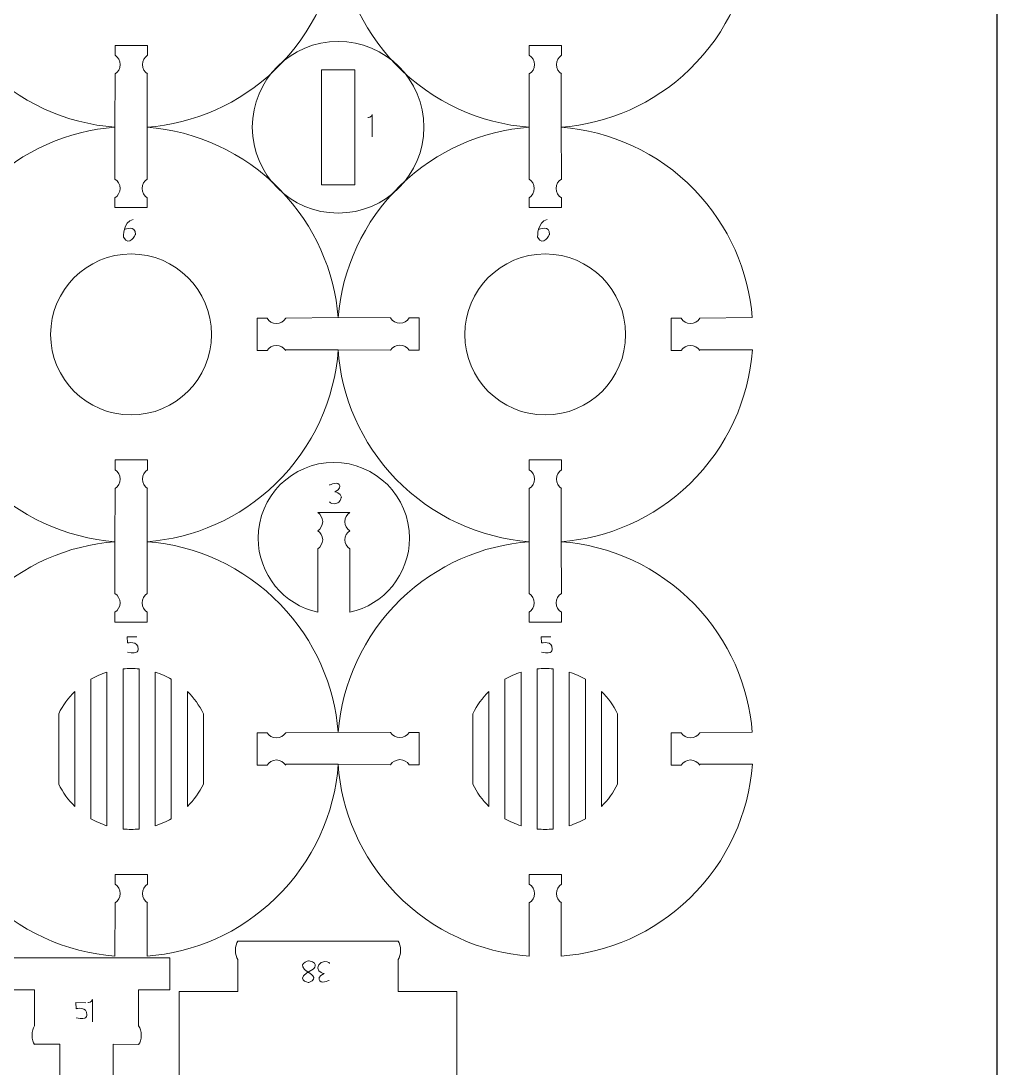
# Model space of a CAD drawing. Header units: centimetres. Extents: x -25 to 25, y -32.5 to 32.5.
# Drawn here: x 15.72 to 25, y -1.34 to 8.61 of the extents above; entities that cross this region are included whole.
import ezdxf

# ---------------------------------------------------------------- set-up
doc = ezdxf.new("R2010")
doc.units = ezdxf.units.CM
doc.header["$MEASUREMENT"] = 0
doc.layers.add('Capa 1', color=7, linetype='Continuous')

msp = doc.modelspace()

# ---------------------------------------------------------------- linework, layer by layer
at = {"layer": 'Capa 1', "color": 254}
msp.add_lwpolyline([(-25, -32.5), (25, -32.5), (25, 32.5), (-25, 32.5), (-25, -32.5)], close=True, dxfattribs=at)
at = {"layer": 'Capa 1', "color": 250, "lineweight": 9}
for centre in [(16.76486, 5.63467), (20.70278, 5.63467)]:
    msp.add_ellipse(centre, major_axis=(0, 0.765), ratio=1, dxfattribs=at)
for points, knots in [([(15.29435, 9.42324), (15.29435, 9.42324), (14.79485, 9.42766), (14.79485, 9.42766), (14.79485, 9.42766), (14.82763, 8.98217), (15.01078, 8.54522), (15.34586, 8.19926), (15.34586, 8.19926), (15.69496, 7.83886), (16.14803, 7.6401), (16.61182, 7.60425), (16.61182, 7.60425), (16.61182, 7.60425), (16.61386, 8.11023), (16.61386, 8.11023)], [0, 0, 0, 0, 0.2, 0.2, 0.2, 0.2, 0.4, 0.4, 0.4, 0.4, 0.6, 0.6, 0.6, 0.6, 1, 1, 1, 1]), ([(16.91755, 8.1127), (16.91755, 8.1127), (16.91783, 7.60411), (16.91783, 7.60411), (16.91783, 7.60411), (17.36091, 7.63827), (17.79511, 7.82133), (18.13926, 8.15467), (18.13926, 8.15467), (18.50151, 8.50552), (18.70044, 8.96141), (18.73483, 9.42766), (18.73483, 9.42766), (18.73483, 9.42766), (18.23618, 9.42794), (18.23618, 9.42794)], [0, 0, 0, 0, 0.2, 0.2, 0.2, 0.2, 0.4, 0.4, 0.4, 0.4, 0.6, 0.6, 0.6, 0.6, 1, 1, 1, 1]), ([(19.23228, 9.42324), (19.23228, 9.42324), (18.73277, 9.42766), (18.73277, 9.42766), (18.73277, 9.42766), (18.76555, 8.98217), (18.94871, 8.54522), (19.28379, 8.19926), (19.28379, 8.19926), (19.63288, 7.83886), (20.08595, 7.6401), (20.54975, 7.60425), (20.54975, 7.60425), (20.54975, 7.60425), (20.55179, 8.11023), (20.55179, 8.11023)], [0, 0, 0, 0, 0.2, 0.2, 0.2, 0.2, 0.4, 0.4, 0.4, 0.4, 0.6, 0.6, 0.6, 0.6, 1, 1, 1, 1]), ([(20.85547, 8.1127), (20.85547, 8.1127), (20.85576, 7.60411), (20.85576, 7.60411), (20.85576, 7.60411), (21.29884, 7.63827), (21.73303, 7.82133), (22.07719, 8.15467), (22.07719, 8.15467), (22.43943, 8.50552), (22.63836, 8.96141), (22.67276, 9.42766), (22.67276, 9.42766), (22.67276, 9.42766), (22.17411, 9.42794), (22.17411, 9.42794)], [0, 0, 0, 0, 0.2, 0.2, 0.2, 0.2, 0.4, 0.4, 0.4, 0.4, 0.6, 0.6, 0.6, 0.6, 1, 1, 1, 1]), ([(16.61387, 8.28824), (16.61387, 8.28824), (16.61375, 8.38168), (16.61375, 8.38168), (16.61375, 8.38168), (16.61375, 8.38168), (16.92123, 8.38168), (16.92123, 8.38168), (16.92123, 8.38168), (16.92123, 8.38168), (16.92123, 8.28823), (16.92123, 8.28823)], [0, 0, 0, 0, 0.25, 0.25, 0.25, 0.25, 0.5, 0.5, 0.5, 0.5, 1, 1, 1, 1]), ([(17.9178, 7.60417), (17.9178, 8.05483), (18.28314, 8.42016), (18.7338, 8.42016), (18.7338, 8.42016), (19.18446, 8.42016), (19.5498, 8.05483), (19.5498, 7.60417), (19.5498, 7.60417), (19.5498, 7.15351), (19.18446, 6.78816), (18.7338, 6.78816), (18.7338, 6.78816), (18.28314, 6.78816), (17.9178, 7.15351), (17.9178, 7.60417)], [0, 0, 0, 0, 0.2, 0.2, 0.2, 0.2, 0.4, 0.4, 0.4, 0.4, 0.6, 0.6, 0.6, 0.6, 1, 1, 1, 1]), ([(20.55179, 8.28824), (20.55179, 8.28824), (20.55168, 8.38168), (20.55168, 8.38168), (20.55168, 8.38168), (20.55168, 8.38168), (20.85916, 8.38168), (20.85916, 8.38168), (20.85916, 8.38168), (20.85916, 8.38168), (20.85916, 8.28823), (20.85916, 8.28823)], [0, 0, 0, 0, 0.25, 0.25, 0.25, 0.25, 0.5, 0.5, 0.5, 0.5, 1, 1, 1, 1]), ([(16.61387, 8.11023), (16.64314, 8.12902), (16.66254, 8.16186), (16.66254, 8.19923), (16.66254, 8.19923), (16.66254, 8.2366), (16.64314, 8.26944), (16.61387, 8.28823)], [0, 0, 0, 0, 0.3333333, 0.3333333, 0.3333333, 0.3333333, 1, 1, 1, 1]), ([(16.92123, 8.11023), (16.89196, 8.12902), (16.87256, 8.16186), (16.87256, 8.19923), (16.87256, 8.19923), (16.87256, 8.2366), (16.89196, 8.26944), (16.92123, 8.28823)], [0, 0, 0, 0, 0.3333333, 0.3333333, 0.3333333, 0.3333333, 1, 1, 1, 1]), ([(20.55179, 8.11023), (20.58106, 8.12902), (20.60047, 8.16186), (20.60047, 8.19923), (20.60047, 8.19923), (20.60047, 8.2366), (20.58106, 8.26944), (20.55179, 8.28823)], [0, 0, 0, 0, 0.3333333, 0.3333333, 0.3333333, 0.3333333, 1, 1, 1, 1]), ([(20.85916, 8.11023), (20.82988, 8.12902), (20.81048, 8.16186), (20.81048, 8.19923), (20.81048, 8.19923), (20.81048, 8.2366), (20.82988, 8.26944), (20.85916, 8.28823)], [0, 0, 0, 0, 0.3333333, 0.3333333, 0.3333333, 0.3333333, 1, 1, 1, 1]), ([(18.89348, 8.15017), (18.89348, 8.15017), (18.89348, 7.05815), (18.89348, 7.05815), (18.89348, 7.05815), (18.89348, 7.05815), (18.57412, 7.05815), (18.57412, 7.05815), (18.57412, 7.05815), (18.57412, 7.05815), (18.57412, 8.15017), (18.57412, 8.15017), (18.57412, 8.15017), (18.57412, 8.15017), (18.89348, 8.15017), (18.89348, 8.15017)], [0, 0, 0, 0, 0.2, 0.2, 0.2, 0.2, 0.4, 0.4, 0.4, 0.4, 0.6, 0.6, 0.6, 0.6, 1, 1, 1, 1]), ([(16.61128, 7.11202), (16.61128, 7.11202), (16.61183, 7.60422), (16.61183, 7.60422), (16.61183, 7.60422), (16.16879, 7.57007), (15.7346, 7.38699), (15.39047, 7.05367), (15.39047, 7.05367), (15.03185, 6.70633), (14.83326, 6.25604), (14.79598, 5.79467), (14.79598, 5.79467), (14.79598, 5.79467), (15.29436, 5.79161), (15.29436, 5.79161)], [0, 0, 0, 0, 0.2, 0.2, 0.2, 0.2, 0.4, 0.4, 0.4, 0.4, 0.6, 0.6, 0.6, 0.6, 1, 1, 1, 1]), ([(18.23539, 5.78835), (18.23539, 5.78835), (18.7339, 5.79467), (18.7339, 5.79467), (18.7339, 5.79467), (18.69838, 6.2353), (18.51545, 6.66674), (18.18388, 7.00908), (18.18388, 7.00908), (17.83476, 7.36951), (17.38166, 7.56826), (16.91783, 7.60411), (16.91783, 7.60411), (16.91783, 7.60411), (16.91865, 7.11202), (16.91865, 7.11202)], [0, 0, 0, 0, 0.2, 0.2, 0.2, 0.2, 0.4, 0.4, 0.4, 0.4, 0.6, 0.6, 0.6, 0.6, 1, 1, 1, 1]), ([(20.54921, 7.11202), (20.54921, 7.11202), (20.54976, 7.60422), (20.54976, 7.60422), (20.54976, 7.60422), (20.10671, 7.57007), (19.67253, 7.38699), (19.32839, 7.05367), (19.32839, 7.05367), (18.96978, 6.70633), (18.77118, 6.25604), (18.7339, 5.79467), (18.7339, 5.79467), (18.7339, 5.79467), (19.23229, 5.79161), (19.23229, 5.79161)], [0, 0, 0, 0, 0.2, 0.2, 0.2, 0.2, 0.4, 0.4, 0.4, 0.4, 0.6, 0.6, 0.6, 0.6, 1, 1, 1, 1]), ([(22.17331, 5.78835), (22.17331, 5.78835), (22.67183, 5.79467), (22.67183, 5.79467), (22.67183, 5.79467), (22.6363, 6.2353), (22.45337, 6.66674), (22.1218, 7.00908), (22.1218, 7.00908), (21.77269, 7.36951), (21.31958, 7.56826), (20.85576, 7.60411), (20.85576, 7.60411), (20.85576, 7.60411), (20.85657, 7.11202), (20.85657, 7.11202)], [0, 0, 0, 0, 0.2, 0.2, 0.2, 0.2, 0.4, 0.4, 0.4, 0.4, 0.6, 0.6, 0.6, 0.6, 1, 1, 1, 1]), ([(16.61129, 6.93403), (16.64056, 6.95282), (16.65996, 6.98566), (16.65996, 7.02303), (16.65996, 7.02303), (16.65996, 7.06039), (16.64056, 7.09324), (16.61129, 7.11203)], [0, 0, 0, 0, 0.3333333, 0.3333333, 0.3333333, 0.3333333, 1, 1, 1, 1]), ([(16.91865, 6.93403), (16.88938, 6.95282), (16.86998, 6.98566), (16.86998, 7.02303), (16.86998, 7.02303), (16.86998, 7.06039), (16.88938, 7.09324), (16.91865, 7.11203)], [0, 0, 0, 0, 0.3333333, 0.3333333, 0.3333333, 0.3333333, 1, 1, 1, 1]), ([(20.54921, 6.93403), (20.57848, 6.95282), (20.59789, 6.98566), (20.59789, 7.02303), (20.59789, 7.02303), (20.59789, 7.06039), (20.57848, 7.09324), (20.54921, 7.11203)], [0, 0, 0, 0, 0.3333333, 0.3333333, 0.3333333, 0.3333333, 1, 1, 1, 1]), ([(20.85657, 6.93403), (20.8273, 6.95282), (20.8079, 6.98566), (20.8079, 7.02303), (20.8079, 7.02303), (20.8079, 7.06039), (20.8273, 7.09324), (20.85657, 7.11203)], [0, 0, 0, 0, 0.3333333, 0.3333333, 0.3333333, 0.3333333, 1, 1, 1, 1]), ([(16.61129, 6.93402), (16.61129, 6.93402), (16.61117, 6.84058), (16.61117, 6.84058), (16.61117, 6.84058), (16.61117, 6.84058), (16.91865, 6.84058), (16.91865, 6.84058), (16.91865, 6.84058), (16.91865, 6.84058), (16.91865, 6.93403), (16.91865, 6.93403)], [0, 0, 0, 0, 0.25, 0.25, 0.25, 0.25, 0.5, 0.5, 0.5, 0.5, 1, 1, 1, 1]), ([(20.54921, 6.93402), (20.54921, 6.93402), (20.5491, 6.84058), (20.5491, 6.84058), (20.5491, 6.84058), (20.5491, 6.84058), (20.85657, 6.84058), (20.85657, 6.84058), (20.85657, 6.84058), (20.85657, 6.84058), (20.85657, 6.93403), (20.85657, 6.93403)], [0, 0, 0, 0, 0.25, 0.25, 0.25, 0.25, 0.5, 0.5, 0.5, 0.5, 1, 1, 1, 1]), ([(18.05739, 5.78835), (18.05739, 5.78835), (17.96396, 5.78846), (17.96396, 5.78846), (17.96396, 5.78846), (17.96396, 5.78846), (17.96396, 5.48098), (17.96396, 5.48098), (17.96396, 5.48098), (17.96396, 5.48098), (18.0574, 5.48098), (18.0574, 5.48098)], [0, 0, 0, 0, 0.25, 0.25, 0.25, 0.25, 0.5, 0.5, 0.5, 0.5, 1, 1, 1, 1]), ([(18.23538, 5.78835), (18.2166, 5.75908), (18.18375, 5.73968), (18.14639, 5.73968), (18.14639, 5.73968), (18.10902, 5.73968), (18.07618, 5.75908), (18.05739, 5.78835)], [0, 0, 0, 0, 0.3333333, 0.3333333, 0.3333333, 0.3333333, 1, 1, 1, 1]), ([(19.41028, 5.79161), (19.39149, 5.76234), (19.35865, 5.74294), (19.32128, 5.74294), (19.32128, 5.74294), (19.28392, 5.74294), (19.25107, 5.76234), (19.23228, 5.79161)], [0, 0, 0, 0, 0.3333333, 0.3333333, 0.3333333, 0.3333333, 1, 1, 1, 1]), ([(19.41028, 5.79161), (19.41028, 5.79161), (19.50372, 5.79173), (19.50372, 5.79173), (19.50372, 5.79173), (19.50372, 5.79173), (19.50372, 5.48425), (19.50372, 5.48425), (19.50372, 5.48425), (19.50372, 5.48425), (19.41027, 5.48425), (19.41027, 5.48425)], [0, 0, 0, 0, 0.25, 0.25, 0.25, 0.25, 0.5, 0.5, 0.5, 0.5, 1, 1, 1, 1]), ([(21.99532, 5.78835), (21.99532, 5.78835), (21.90188, 5.78846), (21.90188, 5.78846), (21.90188, 5.78846), (21.90188, 5.78846), (21.90188, 5.48098), (21.90188, 5.48098), (21.90188, 5.48098), (21.90188, 5.48098), (21.99533, 5.48098), (21.99533, 5.48098)], [0, 0, 0, 0, 0.25, 0.25, 0.25, 0.25, 0.5, 0.5, 0.5, 0.5, 1, 1, 1, 1]), ([(22.17331, 5.78835), (22.15452, 5.75908), (22.12168, 5.73968), (22.08431, 5.73968), (22.08431, 5.73968), (22.04694, 5.73968), (22.0141, 5.75908), (21.99531, 5.78835)], [0, 0, 0, 0, 0.3333333, 0.3333333, 0.3333333, 0.3333333, 1, 1, 1, 1]), ([(15.29436, 5.48425), (15.29436, 5.48425), (14.79486, 5.48866), (14.79486, 5.48866), (14.79486, 5.48866), (14.82764, 5.04318), (15.01079, 4.60622), (15.34587, 4.26027), (15.34587, 4.26027), (15.69497, 3.89986), (16.14804, 3.7011), (16.61183, 3.66525), (16.61183, 3.66525), (16.61183, 3.66525), (16.61387, 4.17123), (16.61387, 4.17123)], [0, 0, 0, 0, 0.2, 0.2, 0.2, 0.2, 0.4, 0.4, 0.4, 0.4, 0.6, 0.6, 0.6, 0.6, 1, 1, 1, 1]), ([(16.91756, 4.1737), (16.91756, 4.1737), (16.91784, 3.66512), (16.91784, 3.66512), (16.91784, 3.66512), (17.36092, 3.69928), (17.79512, 3.88234), (18.13927, 4.21567), (18.13927, 4.21567), (18.50152, 4.56652), (18.70045, 5.02241), (18.73484, 5.48866), (18.73484, 5.48866), (18.73484, 5.48866), (18.23619, 5.48895), (18.23619, 5.48895)], [0, 0, 0, 0, 0.2, 0.2, 0.2, 0.2, 0.4, 0.4, 0.4, 0.4, 0.6, 0.6, 0.6, 0.6, 1, 1, 1, 1]), ([(18.23538, 5.48099), (18.2166, 5.51026), (18.18375, 5.52966), (18.14639, 5.52966), (18.14639, 5.52966), (18.10902, 5.52966), (18.07618, 5.51026), (18.05739, 5.48099)], [0, 0, 0, 0, 0.3333333, 0.3333333, 0.3333333, 0.3333333, 1, 1, 1, 1]), ([(19.23229, 5.48425), (19.23229, 5.48425), (18.73278, 5.48866), (18.73278, 5.48866), (18.73278, 5.48866), (18.76556, 5.04318), (18.94872, 4.60622), (19.2838, 4.26027), (19.2838, 4.26027), (19.63289, 3.89986), (20.08596, 3.7011), (20.54976, 3.66525), (20.54976, 3.66525), (20.54976, 3.66525), (20.5518, 4.17123), (20.5518, 4.17123)], [0, 0, 0, 0, 0.2, 0.2, 0.2, 0.2, 0.4, 0.4, 0.4, 0.4, 0.6, 0.6, 0.6, 0.6, 1, 1, 1, 1]), ([(19.41028, 5.48425), (19.39149, 5.51352), (19.35865, 5.53292), (19.32128, 5.53292), (19.32128, 5.53292), (19.28392, 5.53292), (19.25107, 5.51352), (19.23228, 5.48425)], [0, 0, 0, 0, 0.3333333, 0.3333333, 0.3333333, 0.3333333, 1, 1, 1, 1]), ([(20.85548, 4.1737), (20.85548, 4.1737), (20.85577, 3.66512), (20.85577, 3.66512), (20.85577, 3.66512), (21.29885, 3.69928), (21.73304, 3.88234), (22.0772, 4.21567), (22.0772, 4.21567), (22.43944, 4.56652), (22.63837, 5.02241), (22.67277, 5.48866), (22.67277, 5.48866), (22.67277, 5.48866), (22.17412, 5.48895), (22.17412, 5.48895)], [0, 0, 0, 0, 0.2, 0.2, 0.2, 0.2, 0.4, 0.4, 0.4, 0.4, 0.6, 0.6, 0.6, 0.6, 1, 1, 1, 1]), ([(22.17331, 5.48099), (22.15452, 5.51026), (22.12168, 5.52966), (22.08431, 5.52966), (22.08431, 5.52966), (22.04694, 5.52966), (22.0141, 5.51026), (21.99531, 5.48099)], [0, 0, 0, 0, 0.3333333, 0.3333333, 0.3333333, 0.3333333, 1, 1, 1, 1]), ([(16.61388, 4.34925), (16.61388, 4.34925), (16.61376, 4.44268), (16.61376, 4.44268), (16.61376, 4.44268), (16.61376, 4.44268), (16.92124, 4.44268), (16.92124, 4.44268), (16.92124, 4.44268), (16.92124, 4.44268), (16.92124, 4.34924), (16.92124, 4.34924)], [0, 0, 0, 0, 0.25, 0.25, 0.25, 0.25, 0.5, 0.5, 0.5, 0.5, 1, 1, 1, 1]), ([(18.53983, 3.5979), (18.53983, 3.5979), (18.53983, 2.99556), (18.53983, 2.99556), (18.53983, 2.99556), (18.21588, 3.06571), (17.97316, 3.35392), (17.97316, 3.69887), (17.97316, 3.69887), (17.97316, 4.09634), (18.29537, 4.41854), (18.69283, 4.41854), (18.69283, 4.41854), (19.09029, 4.41854), (19.4125, 4.09634), (19.4125, 3.69887), (19.4125, 3.69887), (19.4125, 3.35392), (19.16978, 3.06569), (18.84583, 2.99556), (18.84583, 2.99556), (18.84583, 2.99556), (18.84584, 3.59774), (18.84584, 3.59774)], [0, 0, 0, 0, 0.1428571, 0.1428571, 0.1428571, 0.1428571, 0.2857143, 0.2857143, 0.2857143, 0.2857143, 0.4285714, 0.4285714, 0.4285714, 0.4285714, 0.5714286, 0.5714286, 0.5714286, 0.5714286, 0.7142857, 0.7142857, 0.7142857, 0.7142857, 1, 1, 1, 1]), ([(20.5518, 4.34925), (20.5518, 4.34925), (20.55169, 4.44268), (20.55169, 4.44268), (20.55169, 4.44268), (20.55169, 4.44268), (20.85917, 4.44268), (20.85917, 4.44268), (20.85917, 4.44268), (20.85917, 4.44268), (20.85917, 4.34924), (20.85917, 4.34924)], [0, 0, 0, 0, 0.25, 0.25, 0.25, 0.25, 0.5, 0.5, 0.5, 0.5, 1, 1, 1, 1]), ([(16.61388, 4.17124), (16.64315, 4.19003), (16.66255, 4.22287), (16.66255, 4.26024), (16.66255, 4.26024), (16.66255, 4.2976), (16.64315, 4.33045), (16.61388, 4.34923)], [0, 0, 0, 0, 0.3333333, 0.3333333, 0.3333333, 0.3333333, 1, 1, 1, 1]), ([(16.92124, 4.17124), (16.89197, 4.19003), (16.87257, 4.22287), (16.87257, 4.26024), (16.87257, 4.26024), (16.87257, 4.2976), (16.89197, 4.33045), (16.92124, 4.34923)], [0, 0, 0, 0, 0.3333333, 0.3333333, 0.3333333, 0.3333333, 1, 1, 1, 1]), ([(20.5518, 4.17124), (20.58107, 4.19003), (20.60048, 4.22287), (20.60048, 4.26024), (20.60048, 4.26024), (20.60048, 4.2976), (20.58107, 4.33045), (20.5518, 4.34923)], [0, 0, 0, 0, 0.3333333, 0.3333333, 0.3333333, 0.3333333, 1, 1, 1, 1]), ([(20.85917, 4.17124), (20.82989, 4.19003), (20.81049, 4.22287), (20.81049, 4.26024), (20.81049, 4.26024), (20.81049, 4.2976), (20.82989, 4.33045), (20.85917, 4.34923)], [0, 0, 0, 0, 0.3333333, 0.3333333, 0.3333333, 0.3333333, 1, 1, 1, 1]), ([(18.53983, 3.94152), (18.56808, 3.92338), (18.58681, 3.89168), (18.58681, 3.85561), (18.58681, 3.85561), (18.58681, 3.81955), (18.56808, 3.78784), (18.53983, 3.76971)], [0, 0, 0, 0, 0.3333333, 0.3333333, 0.3333333, 0.3333333, 1, 1, 1, 1]), ([(18.84584, 3.94135), (18.81758, 3.92322), (18.79886, 3.89152), (18.79886, 3.85545), (18.79886, 3.85545), (18.79886, 3.81938), (18.81758, 3.78768), (18.84584, 3.76955)], [0, 0, 0, 0, 0.3333333, 0.3333333, 0.3333333, 0.3333333, 1, 1, 1, 1]), ([(18.53983, 3.76971), (18.56808, 3.75157), (18.58681, 3.71987), (18.58681, 3.6838), (18.58681, 3.6838), (18.58681, 3.64774), (18.56808, 3.61604), (18.53983, 3.5979)], [0, 0, 0, 0, 0.3333333, 0.3333333, 0.3333333, 0.3333333, 1, 1, 1, 1]), ([(18.84584, 3.76955), (18.81758, 3.75141), (18.79886, 3.71971), (18.79886, 3.68364), (18.79886, 3.68364), (18.79886, 3.64757), (18.81758, 3.61587), (18.84584, 3.59774)], [0, 0, 0, 0, 0.3333333, 0.3333333, 0.3333333, 0.3333333, 1, 1, 1, 1]), ([(16.61129, 3.17303), (16.61129, 3.17303), (16.61184, 3.66522), (16.61184, 3.66522), (16.61184, 3.66522), (16.1688, 3.63107), (15.73461, 3.44799), (15.39048, 3.11468), (15.39048, 3.11468), (15.03186, 2.76733), (14.83327, 2.31705), (14.79599, 1.85568), (14.79599, 1.85568), (14.79599, 1.85568), (15.29437, 1.85262), (15.29437, 1.85262)], [0, 0, 0, 0, 0.2, 0.2, 0.2, 0.2, 0.4, 0.4, 0.4, 0.4, 0.6, 0.6, 0.6, 0.6, 1, 1, 1, 1]), ([(18.2354, 1.84936), (18.2354, 1.84936), (18.73391, 1.85568), (18.73391, 1.85568), (18.73391, 1.85568), (18.69839, 2.29631), (18.51546, 2.72775), (18.18389, 3.07008), (18.18389, 3.07008), (17.83477, 3.43052), (17.38167, 3.62927), (16.91784, 3.66512), (16.91784, 3.66512), (16.91784, 3.66512), (16.91866, 3.17303), (16.91866, 3.17303)], [0, 0, 0, 0, 0.2, 0.2, 0.2, 0.2, 0.4, 0.4, 0.4, 0.4, 0.6, 0.6, 0.6, 0.6, 1, 1, 1, 1]), ([(20.54922, 3.17303), (20.54922, 3.17303), (20.54977, 3.66522), (20.54977, 3.66522), (20.54977, 3.66522), (20.10672, 3.63107), (19.67254, 3.44799), (19.3284, 3.11468), (19.3284, 3.11468), (18.96979, 2.76733), (18.77119, 2.31705), (18.73391, 1.85568), (18.73391, 1.85568), (18.73391, 1.85568), (19.2323, 1.85262), (19.2323, 1.85262)], [0, 0, 0, 0, 0.2, 0.2, 0.2, 0.2, 0.4, 0.4, 0.4, 0.4, 0.6, 0.6, 0.6, 0.6, 1, 1, 1, 1]), ([(22.17332, 1.84936), (22.17332, 1.84936), (22.67184, 1.85568), (22.67184, 1.85568), (22.67184, 1.85568), (22.63631, 2.29631), (22.45338, 2.72775), (22.12181, 3.07008), (22.12181, 3.07008), (21.7727, 3.43052), (21.31959, 3.62927), (20.85577, 3.66512), (20.85577, 3.66512), (20.85577, 3.66512), (20.85658, 3.17303), (20.85658, 3.17303)], [0, 0, 0, 0, 0.2, 0.2, 0.2, 0.2, 0.4, 0.4, 0.4, 0.4, 0.6, 0.6, 0.6, 0.6, 1, 1, 1, 1]), ([(16.6113, 2.99503), (16.64057, 3.01382), (16.65997, 3.04667), (16.65997, 3.08403), (16.65997, 3.08403), (16.65997, 3.1214), (16.64057, 3.15424), (16.6113, 3.17303)], [0, 0, 0, 0, 0.3333333, 0.3333333, 0.3333333, 0.3333333, 1, 1, 1, 1]), ([(16.91866, 2.99503), (16.88939, 3.01382), (16.86999, 3.04667), (16.86999, 3.08403), (16.86999, 3.08403), (16.86999, 3.1214), (16.88939, 3.15424), (16.91866, 3.17303)], [0, 0, 0, 0, 0.3333333, 0.3333333, 0.3333333, 0.3333333, 1, 1, 1, 1]), ([(20.54922, 2.99503), (20.57849, 3.01382), (20.5979, 3.04667), (20.5979, 3.08403), (20.5979, 3.08403), (20.5979, 3.1214), (20.57849, 3.15424), (20.54922, 3.17303)], [0, 0, 0, 0, 0.3333333, 0.3333333, 0.3333333, 0.3333333, 1, 1, 1, 1]), ([(20.85658, 2.99503), (20.82731, 3.01382), (20.80791, 3.04667), (20.80791, 3.08403), (20.80791, 3.08403), (20.80791, 3.1214), (20.82731, 3.15424), (20.85658, 3.17303)], [0, 0, 0, 0, 0.3333333, 0.3333333, 0.3333333, 0.3333333, 1, 1, 1, 1]), ([(16.6113, 2.99502), (16.6113, 2.99502), (16.61118, 2.90159), (16.61118, 2.90159), (16.61118, 2.90159), (16.61118, 2.90159), (16.91866, 2.90159), (16.91866, 2.90159), (16.91866, 2.90159), (16.91866, 2.90159), (16.91866, 2.99503), (16.91866, 2.99503)], [0, 0, 0, 0, 0.25, 0.25, 0.25, 0.25, 0.5, 0.5, 0.5, 0.5, 1, 1, 1, 1]), ([(20.54922, 2.99502), (20.54922, 2.99502), (20.54911, 2.90159), (20.54911, 2.90159), (20.54911, 2.90159), (20.54911, 2.90159), (20.85658, 2.90159), (20.85658, 2.90159), (20.85658, 2.90159), (20.85658, 2.90159), (20.85658, 2.99503), (20.85658, 2.99503)], [0, 0, 0, 0, 0.25, 0.25, 0.25, 0.25, 0.5, 0.5, 0.5, 0.5, 1, 1, 1, 1]), ([(16.53548, 2.42567), (16.53548, 2.42567), (16.53548, 0.96568), (16.53548, 0.96568), (16.53548, 0.96568), (16.4817, 0.98256), (16.43048, 1.0052), (16.38255, 1.03292), (16.38255, 1.03292), (16.38255, 1.03292), (16.38255, 2.35843), (16.38255, 2.35843), (16.38255, 2.35843), (16.43048, 2.38614), (16.4817, 2.40878), (16.53548, 2.42567)], [0, 0, 0, 0, 0.2, 0.2, 0.2, 0.2, 0.4, 0.4, 0.4, 0.4, 0.6, 0.6, 0.6, 0.6, 1, 1, 1, 1]), ([(16.84133, 2.45688), (16.84133, 2.45688), (16.84133, 0.93447), (16.84133, 0.93447), (16.84133, 0.93447), (16.81617, 0.93197), (16.79066, 0.93067), (16.76484, 0.93067), (16.76484, 0.93067), (16.73905, 0.93067), (16.71355, 0.93197), (16.68841, 0.93447), (16.68841, 0.93447), (16.68841, 0.93447), (16.68841, 2.45688), (16.68841, 2.45688), (16.68841, 2.45688), (16.71355, 2.45938), (16.73905, 2.46067), (16.76484, 2.46067), (16.76484, 2.46067), (16.79066, 2.46067), (16.81617, 2.45938), (16.84133, 2.45688)], [0, 0, 0, 0, 0.1428571, 0.1428571, 0.1428571, 0.1428571, 0.2857143, 0.2857143, 0.2857143, 0.2857143, 0.4285714, 0.4285714, 0.4285714, 0.4285714, 0.5714286, 0.5714286, 0.5714286, 0.5714286, 0.7142857, 0.7142857, 0.7142857, 0.7142857, 1, 1, 1, 1]), ([(17.14719, 2.3584), (17.14719, 2.3584), (17.14719, 1.03295), (17.14719, 1.03295), (17.14719, 1.03295), (17.09925, 1.00523), (17.04804, 0.98258), (16.99426, 0.96569), (16.99426, 0.96569), (16.99426, 0.96569), (16.99426, 2.42566), (16.99426, 2.42566), (16.99426, 2.42566), (17.04804, 2.40876), (17.09925, 2.38611), (17.14719, 2.3584)], [0, 0, 0, 0, 0.2, 0.2, 0.2, 0.2, 0.4, 0.4, 0.4, 0.4, 0.6, 0.6, 0.6, 0.6, 1, 1, 1, 1]), ([(20.4734, 2.42567), (20.4734, 2.42567), (20.4734, 0.96568), (20.4734, 0.96568), (20.4734, 0.96568), (20.41963, 0.98256), (20.3684, 1.0052), (20.32047, 1.03292), (20.32047, 1.03292), (20.32047, 1.03292), (20.32047, 2.35843), (20.32047, 2.35843), (20.32047, 2.35843), (20.3684, 2.38614), (20.41963, 2.40878), (20.4734, 2.42567)], [0, 0, 0, 0, 0.2, 0.2, 0.2, 0.2, 0.4, 0.4, 0.4, 0.4, 0.6, 0.6, 0.6, 0.6, 1, 1, 1, 1]), ([(20.77926, 2.45688), (20.77926, 2.45688), (20.77926, 0.93447), (20.77926, 0.93447), (20.77926, 0.93447), (20.7541, 0.93197), (20.72859, 0.93067), (20.70277, 0.93067), (20.70277, 0.93067), (20.67697, 0.93067), (20.65147, 0.93197), (20.62633, 0.93447), (20.62633, 0.93447), (20.62633, 0.93447), (20.62633, 2.45688), (20.62633, 2.45688), (20.62633, 2.45688), (20.65147, 2.45938), (20.67697, 2.46067), (20.70277, 2.46067), (20.70277, 2.46067), (20.72859, 2.46067), (20.7541, 2.45938), (20.77926, 2.45688)], [0, 0, 0, 0, 0.1428571, 0.1428571, 0.1428571, 0.1428571, 0.2857143, 0.2857143, 0.2857143, 0.2857143, 0.4285714, 0.4285714, 0.4285714, 0.4285714, 0.5714286, 0.5714286, 0.5714286, 0.5714286, 0.7142857, 0.7142857, 0.7142857, 0.7142857, 1, 1, 1, 1]), ([(21.08512, 2.3584), (21.08512, 2.3584), (21.08512, 1.03295), (21.08512, 1.03295), (21.08512, 1.03295), (21.03718, 1.00523), (20.98596, 0.98258), (20.93219, 0.96569), (20.93219, 0.96569), (20.93219, 0.96569), (20.93219, 2.42566), (20.93219, 2.42566), (20.93219, 2.42566), (20.98596, 2.40876), (21.03718, 2.38611), (21.08512, 2.3584)], [0, 0, 0, 0, 0.2, 0.2, 0.2, 0.2, 0.4, 0.4, 0.4, 0.4, 0.6, 0.6, 0.6, 0.6, 1, 1, 1, 1]), ([(16.22962, 2.24219), (16.22962, 2.24219), (16.22962, 1.14916), (16.22962, 1.14916), (16.22962, 1.14916), (16.16727, 1.21022), (16.11533, 1.28186), (16.07669, 1.36117), (16.07669, 1.36117), (16.07669, 1.36117), (16.07669, 2.03017), (16.07669, 2.03017), (16.07669, 2.03017), (16.11533, 2.10949), (16.16727, 2.18112), (16.22962, 2.24219)], [0, 0, 0, 0, 0.2, 0.2, 0.2, 0.2, 0.4, 0.4, 0.4, 0.4, 0.6, 0.6, 0.6, 0.6, 1, 1, 1, 1]), ([(17.45305, 2.03007), (17.45305, 2.03007), (17.45305, 1.36127), (17.45305, 1.36127), (17.45305, 1.36127), (17.41442, 1.28193), (17.36246, 1.21029), (17.30012, 1.14921), (17.30012, 1.14921), (17.30012, 1.14921), (17.30012, 2.24214), (17.30012, 2.24214), (17.30012, 2.24214), (17.36246, 2.18105), (17.41442, 2.10941), (17.45305, 2.03007)], [0, 0, 0, 0, 0.2, 0.2, 0.2, 0.2, 0.4, 0.4, 0.4, 0.4, 0.6, 0.6, 0.6, 0.6, 1, 1, 1, 1]), ([(20.16754, 2.24219), (20.16754, 2.24219), (20.16754, 1.14916), (20.16754, 1.14916), (20.16754, 1.14916), (20.10519, 1.21022), (20.05325, 1.28186), (20.01462, 1.36117), (20.01462, 1.36117), (20.01462, 1.36117), (20.01462, 2.03017), (20.01462, 2.03017), (20.01462, 2.03017), (20.05325, 2.10949), (20.10519, 2.18112), (20.16754, 2.24219)], [0, 0, 0, 0, 0.2, 0.2, 0.2, 0.2, 0.4, 0.4, 0.4, 0.4, 0.6, 0.6, 0.6, 0.6, 1, 1, 1, 1]), ([(21.39097, 2.03007), (21.39097, 2.03007), (21.39097, 1.36127), (21.39097, 1.36127), (21.39097, 1.36127), (21.35235, 1.28193), (21.30039, 1.21029), (21.23804, 1.14921), (21.23804, 1.14921), (21.23804, 1.14921), (21.23804, 2.24214), (21.23804, 2.24214), (21.23804, 2.24214), (21.30039, 2.18105), (21.35235, 2.10941), (21.39097, 2.03007)], [0, 0, 0, 0, 0.2, 0.2, 0.2, 0.2, 0.4, 0.4, 0.4, 0.4, 0.6, 0.6, 0.6, 0.6, 1, 1, 1, 1]), ([(18.0574, 1.84935), (18.0574, 1.84935), (17.96397, 1.84947), (17.96397, 1.84947), (17.96397, 1.84947), (17.96397, 1.84947), (17.96397, 1.54199), (17.96397, 1.54199), (17.96397, 1.54199), (17.96397, 1.54199), (18.05741, 1.54199), (18.05741, 1.54199)], [0, 0, 0, 0, 0.25, 0.25, 0.25, 0.25, 0.5, 0.5, 0.5, 0.5, 1, 1, 1, 1]), ([(18.23539, 1.84936), (18.21661, 1.82008), (18.18376, 1.80068), (18.1464, 1.80068), (18.1464, 1.80068), (18.10903, 1.80068), (18.07619, 1.82008), (18.0574, 1.84936)], [0, 0, 0, 0, 0.3333333, 0.3333333, 0.3333333, 0.3333333, 1, 1, 1, 1]), ([(19.41029, 1.85262), (19.3915, 1.82335), (19.35866, 1.80395), (19.32129, 1.80395), (19.32129, 1.80395), (19.28393, 1.80395), (19.25108, 1.82335), (19.23229, 1.85262)], [0, 0, 0, 0, 0.3333333, 0.3333333, 0.3333333, 0.3333333, 1, 1, 1, 1]), ([(19.41029, 1.85262), (19.41029, 1.85262), (19.50373, 1.85273), (19.50373, 1.85273), (19.50373, 1.85273), (19.50373, 1.85273), (19.50373, 1.54525), (19.50373, 1.54525), (19.50373, 1.54525), (19.50373, 1.54525), (19.41028, 1.54525), (19.41028, 1.54525)], [0, 0, 0, 0, 0.25, 0.25, 0.25, 0.25, 0.5, 0.5, 0.5, 0.5, 1, 1, 1, 1]), ([(21.99533, 1.84935), (21.99533, 1.84935), (21.90189, 1.84947), (21.90189, 1.84947), (21.90189, 1.84947), (21.90189, 1.84947), (21.90189, 1.54199), (21.90189, 1.54199), (21.90189, 1.54199), (21.90189, 1.54199), (21.99534, 1.54199), (21.99534, 1.54199)], [0, 0, 0, 0, 0.25, 0.25, 0.25, 0.25, 0.5, 0.5, 0.5, 0.5, 1, 1, 1, 1]), ([(22.17332, 1.84936), (22.15453, 1.82008), (22.12169, 1.80068), (22.08432, 1.80068), (22.08432, 1.80068), (22.04695, 1.80068), (22.01411, 1.82008), (21.99532, 1.84936)], [0, 0, 0, 0, 0.3333333, 0.3333333, 0.3333333, 0.3333333, 1, 1, 1, 1]), ([(19.41029, 1.54526), (19.3915, 1.57453), (19.35866, 1.59393), (19.32129, 1.59393), (19.32129, 1.59393), (19.28393, 1.59393), (19.25108, 1.57453), (19.23229, 1.54526)], [0, 0, 0, 0, 0.3333333, 0.3333333, 0.3333333, 0.3333333, 1, 1, 1, 1]), ([(15.29437, 1.54525), (15.29437, 1.54525), (14.79487, 1.54967), (14.79487, 1.54967), (14.79487, 1.54967), (14.82765, 1.10418), (15.0108, 0.66723), (15.34588, 0.32127), (15.34588, 0.32127), (15.69498, -0.03913), (16.14805, -0.23789), (16.61184, -0.27374), (16.61184, -0.27374), (16.61184, -0.27374), (16.61388, 0.23224), (16.61388, 0.23224)], [0, 0, 0, 0, 0.2, 0.2, 0.2, 0.2, 0.4, 0.4, 0.4, 0.4, 0.6, 0.6, 0.6, 0.6, 1, 1, 1, 1]), ([(16.91757, 0.23471), (16.91757, 0.23471), (16.91786, -0.27388), (16.91786, -0.27388), (16.91786, -0.27388), (17.36093, -0.23972), (17.79513, -0.05666), (18.13928, 0.27668), (18.13928, 0.27668), (18.50153, 0.62753), (18.70046, 1.08342), (18.73485, 1.54967), (18.73485, 1.54967), (18.73485, 1.54967), (18.23621, 1.54995), (18.23621, 1.54995)], [0, 0, 0, 0, 0.2, 0.2, 0.2, 0.2, 0.4, 0.4, 0.4, 0.4, 0.6, 0.6, 0.6, 0.6, 1, 1, 1, 1]), ([(18.23539, 1.54199), (18.21661, 1.57126), (18.18376, 1.59067), (18.1464, 1.59067), (18.1464, 1.59067), (18.10903, 1.59067), (18.07619, 1.57126), (18.0574, 1.54199)], [0, 0, 0, 0, 0.3333333, 0.3333333, 0.3333333, 0.3333333, 1, 1, 1, 1]), ([(19.2323, 1.54525), (19.2323, 1.54525), (18.73279, 1.54967), (18.73279, 1.54967), (18.73279, 1.54967), (18.76557, 1.10418), (18.94873, 0.66723), (19.28381, 0.32127), (19.28381, 0.32127), (19.6329, -0.03913), (20.08597, -0.23789), (20.54977, -0.27374), (20.54977, -0.27374), (20.54977, -0.27374), (20.55181, 0.23224), (20.55181, 0.23224)], [0, 0, 0, 0, 0.2, 0.2, 0.2, 0.2, 0.4, 0.4, 0.4, 0.4, 0.6, 0.6, 0.6, 0.6, 1, 1, 1, 1]), ([(20.85549, 0.23471), (20.85549, 0.23471), (20.85578, -0.27388), (20.85578, -0.27388), (20.85578, -0.27388), (21.29886, -0.23972), (21.73305, -0.05666), (22.07721, 0.27668), (22.07721, 0.27668), (22.43945, 0.62753), (22.63838, 1.08342), (22.67278, 1.54967), (22.67278, 1.54967), (22.67278, 1.54967), (22.17413, 1.54995), (22.17413, 1.54995)], [0, 0, 0, 0, 0.2, 0.2, 0.2, 0.2, 0.4, 0.4, 0.4, 0.4, 0.6, 0.6, 0.6, 0.6, 1, 1, 1, 1]), ([(22.17332, 1.54199), (22.15453, 1.57126), (22.12169, 1.59067), (22.08432, 1.59067), (22.08432, 1.59067), (22.04695, 1.59067), (22.01411, 1.57126), (21.99532, 1.54199)], [0, 0, 0, 0, 0.3333333, 0.3333333, 0.3333333, 0.3333333, 1, 1, 1, 1]), ([(16.61389, 0.41025), (16.61389, 0.41025), (16.61377, 0.50369), (16.61377, 0.50369), (16.61377, 0.50369), (16.61377, 0.50369), (16.92125, 0.50369), (16.92125, 0.50369), (16.92125, 0.50369), (16.92125, 0.50369), (16.92125, 0.41024), (16.92125, 0.41024)], [0, 0, 0, 0, 0.25, 0.25, 0.25, 0.25, 0.5, 0.5, 0.5, 0.5, 1, 1, 1, 1]), ([(20.55181, 0.41025), (20.55181, 0.41025), (20.5517, 0.50369), (20.5517, 0.50369), (20.5517, 0.50369), (20.5517, 0.50369), (20.85918, 0.50369), (20.85918, 0.50369), (20.85918, 0.50369), (20.85918, 0.50369), (20.85918, 0.41024), (20.85918, 0.41024)], [0, 0, 0, 0, 0.25, 0.25, 0.25, 0.25, 0.5, 0.5, 0.5, 0.5, 1, 1, 1, 1]), ([(16.61389, 0.23224), (16.64316, 0.25103), (16.66256, 0.28387), (16.66256, 0.32124), (16.66256, 0.32124), (16.66256, 0.35861), (16.64316, 0.39145), (16.61389, 0.41024)], [0, 0, 0, 0, 0.3333333, 0.3333333, 0.3333333, 0.3333333, 1, 1, 1, 1]), ([(16.92125, 0.23224), (16.89198, 0.25103), (16.87258, 0.28387), (16.87258, 0.32124), (16.87258, 0.32124), (16.87258, 0.35861), (16.89198, 0.39145), (16.92125, 0.41024)], [0, 0, 0, 0, 0.3333333, 0.3333333, 0.3333333, 0.3333333, 1, 1, 1, 1]), ([(20.55181, 0.23224), (20.58108, 0.25103), (20.60049, 0.28387), (20.60049, 0.32124), (20.60049, 0.32124), (20.60049, 0.35861), (20.58108, 0.39145), (20.55181, 0.41024)], [0, 0, 0, 0, 0.3333333, 0.3333333, 0.3333333, 0.3333333, 1, 1, 1, 1]), ([(20.85918, 0.23224), (20.8299, 0.25103), (20.8105, 0.28387), (20.8105, 0.32124), (20.8105, 0.32124), (20.8105, 0.35861), (20.8299, 0.39145), (20.85918, 0.41024)], [0, 0, 0, 0, 0.3333333, 0.3333333, 0.3333333, 0.3333333, 1, 1, 1, 1]), ([(17.77971, -0.30437), (17.76558, -0.28623), (17.75622, -0.25453), (17.75622, -0.21847), (17.75622, -0.21847), (17.75622, -0.1824), (17.76558, -0.1507), (17.77971, -0.13256)], [0, 0, 0, 0, 0.3333333, 0.3333333, 0.3333333, 0.3333333, 1, 1, 1, 1]), ([(19.3038, -0.30437), (19.31793, -0.28623), (19.32729, -0.25453), (19.32729, -0.21847), (19.32729, -0.21847), (19.32729, -0.1824), (19.31793, -0.1507), (19.3038, -0.13256)], [0, 0, 0, 0, 0.3333333, 0.3333333, 0.3333333, 0.3333333, 1, 1, 1, 1]), ([(15.84711, -0.93679), (15.84711, -0.93679), (15.84711, -0.59502), (15.84711, -0.59502), (15.84711, -0.59502), (15.84711, -0.59502), (15.55031, -0.59502), (15.55031, -0.59502), (15.55031, -0.59502), (15.55031, -0.59502), (15.55031, -0.28902), (15.55031, -0.28902), (15.55031, -0.28902), (15.55031, -0.28902), (17.13344, -0.28902), (17.13344, -0.28902), (17.13344, -0.28902), (17.13344, -0.28902), (17.13344, -0.59502), (17.13344, -0.59502), (17.13344, -0.59502), (17.13344, -0.59502), (16.83665, -0.59502), (16.83665, -0.59502), (16.83665, -0.59502), (16.83665, -0.59502), (16.83665, -0.93679), (16.83665, -0.93679)], [0, 0, 0, 0, 0.125, 0.125, 0.125, 0.125, 0.25, 0.25, 0.25, 0.25, 0.375, 0.375, 0.375, 0.375, 0.5, 0.5, 0.5, 0.5, 0.625, 0.625, 0.625, 0.625, 0.75, 0.75, 0.75, 0.75, 1, 1, 1, 1]), ([(17.77971, -0.30437), (17.77971, -0.30437), (17.77971, -0.61036), (17.77971, -0.61036), (17.77971, -0.61036), (17.77971, -0.61036), (17.22156, -0.61036), (17.22156, -0.61036), (17.22156, -0.61036), (17.22156, -0.61036), (17.22156, -1.85425), (17.22156, -1.85425), (17.22156, -1.85425), (17.22158, -1.89657), (17.23842, -1.93715), (17.26836, -1.96705), (17.26836, -1.96705), (17.2983, -1.99697), (17.3387, -2.01375), (17.38102, -2.01373)], [0, 0, 0, 0, 0.1666667, 0.1666667, 0.1666667, 0.1666667, 0.3333333, 0.3333333, 0.3333333, 0.3333333, 0.5, 0.5, 0.5, 0.5, 0.6666667, 0.6666667, 0.6666667, 0.6666667, 1, 1, 1, 1]), ([(19.70249, -2.01373), (19.74481, -2.0137), (19.78539, -1.99686), (19.81529, -1.96691), (19.81529, -1.96691), (19.8452, -1.93697), (19.86199, -1.89657), (19.86196, -1.85425), (19.86196, -1.85425), (19.86196, -1.85425), (19.86196, -0.61036), (19.86196, -0.61036), (19.86196, -0.61036), (19.86196, -0.61036), (19.3038, -0.61036), (19.3038, -0.61036), (19.3038, -0.61036), (19.3038, -0.61036), (19.3038, -0.30437), (19.3038, -0.30437)], [0, 0, 0, 0, 0.1666667, 0.1666667, 0.1666667, 0.1666667, 0.3333333, 0.3333333, 0.3333333, 0.3333333, 0.5, 0.5, 0.5, 0.5, 0.6666667, 0.6666667, 0.6666667, 0.6666667, 1, 1, 1, 1]), ([(15.84711, -1.11478), (15.83247, -1.09599), (15.82277, -1.06315), (15.82277, -1.02578), (15.82277, -1.02578), (15.82277, -0.98842), (15.83247, -0.95557), (15.84711, -0.93679)], [0, 0, 0, 0, 0.3333333, 0.3333333, 0.3333333, 0.3333333, 1, 1, 1, 1]), ([(16.83665, -1.11478), (16.85129, -1.09599), (16.86099, -1.06315), (16.86099, -1.02578), (16.86099, -1.02578), (16.86099, -0.98842), (16.85129, -0.95557), (16.83665, -0.93679)], [0, 0, 0, 0, 0.3333333, 0.3333333, 0.3333333, 0.3333333, 1, 1, 1, 1]), ([(16.59574, -1.11014), (16.59574, -1.11014), (16.59574, -1.48142), (16.59574, -1.48142), (16.59574, -1.48142), (16.671, -1.62656), (16.71121, -1.52307), (16.71121, -1.74907), (16.71121, -1.74907), (16.71121, -1.90399), (16.49566, -1.99809), (16.34075, -1.99809), (16.34075, -1.99809), (16.18583, -1.99809), (15.97254, -1.90624), (15.97254, -1.75132), (15.97254, -1.75132), (15.97254, -1.56601), (15.98564, -1.60437), (16.08574, -1.48142), (16.08574, -1.48142), (16.08574, -1.48142), (16.08574, -1.11014), (16.08574, -1.11014)], [0, 0, 0, 0, 0.1428571, 0.1428571, 0.1428571, 0.1428571, 0.2857143, 0.2857143, 0.2857143, 0.2857143, 0.4285714, 0.4285714, 0.4285714, 0.4285714, 0.5714286, 0.5714286, 0.5714286, 0.5714286, 0.7142857, 0.7142857, 0.7142857, 0.7142857, 1, 1, 1, 1])]:
    msp.add_open_spline(points, degree=3, knots=knots, dxfattribs=at)
at = {"layer": 'Capa 1', "color": 22, "lineweight": 9}
for points in [[(19.01588, 7.69597), (19.01588, 7.69597), (19.0571, 7.69765), (19.05877, 7.72598)], [(19.05877, 7.72598), (19.05877, 7.72598), (19.05877, 7.51228), (19.05877, 7.51228)], [(16.35389, -0.71483), (16.35389, -0.71483), (16.39511, -0.71315), (16.39678, -0.68483)], [(16.39678, -0.68483), (16.39678, -0.68483), (16.39678, -0.89853), (16.39678, -0.89853)]]:
    msp.add_open_spline(points, degree=3, dxfattribs=at)
for points, knots in [([(16.7048, 6.63471), (16.7048, 6.63471), (16.81071, 6.67607), (16.80567, 6.58563), (16.80567, 6.58563), (16.80567, 6.58563), (16.74937, 6.46143), (16.69301, 6.55903), (16.69301, 6.55903), (16.69301, 6.55903), (16.68797, 6.707), (16.78376, 6.72716)], [0, 0, 0, 0, 0.25, 0.25, 0.25, 0.25, 0.5, 0.5, 0.5, 0.5, 1, 1, 1, 1]), ([(20.64272, 6.63471), (20.64272, 6.63471), (20.74864, 6.67607), (20.74359, 6.58563), (20.74359, 6.58563), (20.74359, 6.58563), (20.6873, 6.46143), (20.63093, 6.55903), (20.63093, 6.55903), (20.63093, 6.55903), (20.62589, 6.707), (20.72168, 6.72716)], [0, 0, 0, 0, 0.25, 0.25, 0.25, 0.25, 0.5, 0.5, 0.5, 0.5, 1, 1, 1, 1]), ([(18.65242, 4.04286), (18.65242, 4.04286), (18.65979, 4.02401), (18.69657, 4.02524), (18.69657, 4.02524), (18.71565, 4.02587), (18.72932, 4.03269), (18.73923, 4.0405), (18.73923, 4.0405), (18.76341, 4.05957), (18.76465, 4.08919), (18.76465, 4.08919), (18.76465, 4.08919), (18.76341, 4.13173), (18.70096, 4.13993), (18.70096, 4.13993), (18.70096, 4.13993), (18.76212, 4.16267), (18.7495, 4.19544), (18.7495, 4.19544), (18.7495, 4.19544), (18.74069, 4.24586), (18.65242, 4.20303), (18.65242, 4.20303)], [0, 0, 0, 0, 0.1428571, 0.1428571, 0.1428571, 0.1428571, 0.2857143, 0.2857143, 0.2857143, 0.2857143, 0.4285714, 0.4285714, 0.4285714, 0.4285714, 0.5714286, 0.5714286, 0.5714286, 0.5714286, 0.7142857, 0.7142857, 0.7142857, 0.7142857, 1, 1, 1, 1]), ([(16.82004, 2.75981), (16.82004, 2.75981), (16.72674, 2.76037), (16.72674, 2.76037), (16.72674, 2.76037), (16.72674, 2.76037), (16.73009, 2.70286), (16.73009, 2.70286)], [0, 0, 0, 0, 0.3333333, 0.3333333, 0.3333333, 0.3333333, 1, 1, 1, 1]), ([(16.73009, 2.70286), (16.73009, 2.70286), (16.83729, 2.7274), (16.83098, 2.64455), (16.83098, 2.64455), (16.83098, 2.64455), (16.84231, 2.58774), (16.73009, 2.6155)], [0, 0, 0, 0, 0.3333333, 0.3333333, 0.3333333, 0.3333333, 1, 1, 1, 1]), ([(20.75796, 2.75981), (20.75796, 2.75981), (20.66466, 2.76037), (20.66466, 2.76037), (20.66466, 2.76037), (20.66466, 2.76037), (20.66802, 2.70286), (20.66802, 2.70286)], [0, 0, 0, 0, 0.3333333, 0.3333333, 0.3333333, 0.3333333, 1, 1, 1, 1]), ([(20.66802, 2.70286), (20.66802, 2.70286), (20.77521, 2.7274), (20.76891, 2.64455), (20.76891, 2.64455), (20.76891, 2.64455), (20.78024, 2.58774), (20.66802, 2.6155)], [0, 0, 0, 0, 0.3333333, 0.3333333, 0.3333333, 0.3333333, 1, 1, 1, 1]), ([(18.45092, -0.4277), (18.45092, -0.4277), (18.56411, -0.48423), (18.45428, -0.52383), (18.45428, -0.52383), (18.45428, -0.52383), (18.29479, -0.49978), (18.49631, -0.39813), (18.49631, -0.39813), (18.49631, -0.39813), (18.5621, -0.34266), (18.45711, -0.31693), (18.45711, -0.31693), (18.45711, -0.31693), (18.32055, -0.34677), (18.45092, -0.4277)], [0, 0, 0, 0, 0.2, 0.2, 0.2, 0.2, 0.4, 0.4, 0.4, 0.4, 0.6, 0.6, 0.6, 0.6, 1, 1, 1, 1]), ([(18.65235, -0.34367), (18.65235, -0.34367), (18.64527, -0.32471), (18.60849, -0.32537), (18.60849, -0.32537), (18.58939, -0.32571), (18.57562, -0.33232), (18.56559, -0.33997), (18.56559, -0.33997), (18.54113, -0.35867), (18.53943, -0.38827), (18.53943, -0.38827), (18.53943, -0.38827), (18.54002, -0.43083), (18.60233, -0.43998), (18.60233, -0.43998), (18.60233, -0.43998), (18.54083, -0.46178), (18.55294, -0.49474), (18.55294, -0.49474), (18.55294, -0.49474), (18.56098, -0.54529), (18.6499, -0.50382), (18.6499, -0.50382)], [0, 0, 0, 0, 0.1428571, 0.1428571, 0.1428571, 0.1428571, 0.2857143, 0.2857143, 0.2857143, 0.2857143, 0.4285714, 0.4285714, 0.4285714, 0.4285714, 0.5714286, 0.5714286, 0.5714286, 0.5714286, 0.7142857, 0.7142857, 0.7142857, 0.7142857, 1, 1, 1, 1]), ([(16.33331, -0.71599), (16.33331, -0.71599), (16.24001, -0.71543), (16.24001, -0.71543), (16.24001, -0.71543), (16.24001, -0.71543), (16.24337, -0.77293), (16.24337, -0.77293)], [0, 0, 0, 0, 0.3333333, 0.3333333, 0.3333333, 0.3333333, 1, 1, 1, 1]), ([(16.24337, -0.77293), (16.24337, -0.77293), (16.35056, -0.74839), (16.34425, -0.83125), (16.34425, -0.83125), (16.34425, -0.83125), (16.35559, -0.88805), (16.24337, -0.8603)], [0, 0, 0, 0, 0.3333333, 0.3333333, 0.3333333, 0.3333333, 1, 1, 1, 1])]:
    msp.add_open_spline(points, degree=3, knots=knots, dxfattribs=at)
at = {"layer": 'Capa 1', "color": 250, "lineweight": 9}
for points in [[(18.84584, 3.94135), (18.84584, 3.94135), (18.53983, 3.94152), (18.53983, 3.94152)], [(19.3038, -0.13256), (19.3038, -0.13256), (17.77971, -0.13256), (17.77971, -0.13256)], [(16.08574, -1.11014), (16.08574, -1.11014), (15.84044, -1.11014), (15.84044, -1.11014)], [(16.83665, -1.11479), (16.83665, -1.11479), (16.59574, -1.11014), (16.59574, -1.11014)]]:
    msp.add_open_spline(points, degree=3, dxfattribs=at)

doc.saveas('drawing.dxf')
